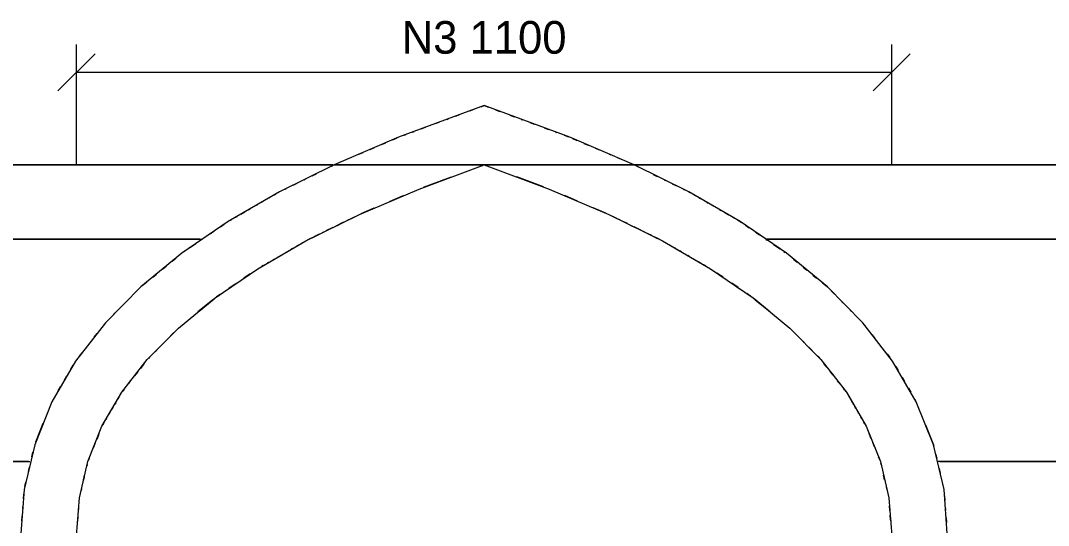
# Model space of a CAD drawing. Header units: metres. Extents: x 10 to 831, y 10 to 584.
# Drawn here: x 289 to 344.5, y 456.6 to 483.8 of the extents above; entities that cross this region are included whole.
import ezdxf
from ezdxf.enums import TextEntityAlignment as Align

# ---------------------------------------------------------------- set-up
doc = ezdxf.new("R2010")
doc.units = ezdxf.units.M
doc.layers.add('DIM', color=1, linetype='Continuous', lineweight=13)
doc.layers.add('VIS', color=8, linetype='Continuous', lineweight=13)

msp = doc.modelspace()

# ---------------------------------------------------------------- linework, layer by layer
at = {"layer": 'DIM'}
for p, q in [((292, 476), (292, 482.5)), ((336, 476), (336, 482.5)), ((291, 480), (293, 482)), ((335, 480), (337, 482)), ((292, 481), (336, 481))]:
    msp.add_line(p, q, dxfattribs=at)
at = {"layer": 'VIS'}
for p, q in [((314, 479.1988), (309.3772, 477.4884)), ((313.2296, 478.9136), (313.4608, 478.9992)), ((313.846, 479.1416), (314, 479.1988)), ((314, 479.1988), (314.2312, 479.1132)), ((318.6228, 477.4884), (314, 479.1988)), ((314, 479.1988), (314, 479.1988)), ((314.6164, 478.9708), (314.8476, 478.8852)), ((311.3804, 478.2296), (311.6116, 478.3152)), ((311.9968, 478.4576), (312.074, 478.486)), ((312.4592, 478.6288), (312.6904, 478.714)), ((315.3868, 478.6856), (315.618, 478.6)), ((316.0032, 478.4576), (316.0804, 478.4292)), ((316.4656, 478.2864), (316.6968, 478.2012)), ((310.1476, 477.7736), (310.2248, 477.802)), ((310.61, 477.9444), (310.8412, 478.03)), ((317.236, 478.0016), (317.4672, 477.916)), ((317.8524, 477.7736), (317.9296, 477.7448)), ((309.3772, 477.4884), (306.0248, 476.0604)), ((308.4628, 477.0988), (308.6916, 477.1964)), ((309.0724, 477.3588), (309.3008, 477.456)), ((309.6852, 477.6024), (309.7624, 477.6308)), ((318.3148, 477.6024), (318.5456, 477.5168)), ((321.9752, 476.0604), (318.6228, 477.4884)), ((318.7752, 477.4236), (319.0036, 477.326)), ((319.3848, 477.164), (319.6132, 477.0664)), ((307.244, 476.5796), (307.4724, 476.6772)), ((307.8532, 476.8392), (308.082, 476.9368)), ((319.9944, 476.9044), (320.2228, 476.8068)), ((320.756, 476.5796), (320.8324, 476.5472)), ((306.0248, 476.0604), (305.9024, 476)), ((306.1772, 476.1252), (306.2536, 476.158)), ((306.6344, 476.32), (306.8628, 476.4176)), ((321.2132, 476.3848), (321.442, 476.2876)), ((321.8228, 476.1252), (321.9752, 476.0604)), ((321.9752, 476.0604), (322.0364, 476.0304)), ((322.0976, 476), (321.9752, 476.0604)), ((305.84, 476), (194, 476)), ((194, 476), (305.92, 476)), ((305.9024, 476), (302.9592, 474.5468)), ((304.7252, 475.4188), (304.946, 475.5276)), ((305.3136, 475.7092), (305.5344, 475.8184)), ((305.7552, 475.9272), (305.8288, 475.9636)), ((314, 476), (305.9024, 476)), ((305.9024, 476), (314, 476)), ((310.486, 474.7), (314, 476)), ((313.8472, 475.9436), (313.7708, 475.9152)), ((313.8472, 475.9436), (313.7708, 475.9152)), ((313.8472, 475.9436), (313.9236, 475.9716)), ((314, 476), (322.0976, 476)), ((322.0976, 476), (314, 476)), ((314, 476), (317.514, 474.7)), ((314, 476), (314, 476)), ((314.1528, 475.9436), (314.0764, 475.9716)), ((314.1528, 475.9436), (314.0764, 475.9716)), ((314.1528, 475.9436), (314.2292, 475.9152)), ((383.8636, 476), (322.092, 476)), ((325.0408, 474.5468), (322.0976, 476)), ((322.172, 476), (383.9436, 476)), ((322.2448, 475.9272), (322.3184, 475.8908)), ((322.5392, 475.782), (322.76, 475.6728)), ((323.1276, 475.4912), (323.3484, 475.3824)), ((303.6948, 474.91), (303.9156, 475.0192)), ((304.2836, 475.2008), (304.3572, 475.2372)), ((312.1668, 475.3216), (310.7152, 474.7848)), ((312.1668, 475.3216), (310.7152, 474.7848)), ((310.7916, 474.8132), (312.2432, 475.35)), ((317.2084, 474.8132), (315.7568, 475.35)), ((317.2084, 474.8132), (315.7568, 475.35)), ((315.8332, 475.3216), (317.2848, 474.7848)), ((323.7164, 475.2008), (323.79, 475.1644)), ((324.158, 474.9828), (324.3784, 474.8736)), ((302.9592, 474.5468), (300.1788, 472.9408)), ((302.6812, 474.386), (302.7508, 474.4264)), ((303.2536, 474.692), (303.3272, 474.7284)), ((307.2776, 473.3332), (310.486, 474.7)), ((308.9584, 474.0492), (309.646, 474.342)), ((317.514, 474.7), (320.7224, 473.3332)), ((319.0416, 474.0492), (318.354, 474.342)), ((319.0416, 474.0492), (318.354, 474.342)), ((324.7464, 474.692), (324.82, 474.6556)), ((325.0408, 474.5468), (325.1104, 474.5064)), ((327.8212, 472.9408), (325.0408, 474.5468)), ((325.3188, 474.386), (325.3884, 474.346)), ((301.708, 473.824), (301.7776, 473.8644)), ((301.986, 473.9848), (302.0556, 474.0248)), ((302.4032, 474.2256), (302.4728, 474.2656)), ((309.5696, 474.3096), (308.882, 474.0168)), ((309.5696, 474.3096), (308.882, 474.0168)), ((318.4304, 474.3096), (319.118, 474.0168)), ((325.5968, 474.2256), (325.6664, 474.1852)), ((326.014, 473.9848), (326.0836, 473.9444)), ((326.292, 473.824), (326.3616, 473.784)), ((300.874, 473.3424), (301.0824, 473.4628)), ((301.2908, 473.5832), (301.3604, 473.6232)), ((304.3752, 471.9), (307.2776, 473.3332)), ((308.0416, 473.6588), (307.3544, 473.366)), ((308.0416, 473.6588), (307.3544, 473.366)), ((307.4304, 473.3984), (308.118, 473.6912)), ((320.5696, 473.3984), (319.882, 473.6912)), ((320.5696, 473.3984), (319.882, 473.6912)), ((319.9584, 473.6588), (320.646, 473.366)), ((320.7224, 473.3332), (323.6252, 471.9)), ((326.7092, 473.5832), (326.7788, 473.5432)), ((326.9872, 473.4228), (327.1956, 473.302)), ((300.1788, 472.9408), (297.6832, 471.2348)), ((299.7628, 472.6564), (299.9708, 472.7988)), ((300.3176, 473.0212), (300.3872, 473.0612)), ((300.596, 473.1816), (300.6652, 473.222)), ((306.3776, 472.8888), (306.0028, 472.7036)), ((306.0776, 472.7408), (306.4528, 472.926)), ((306.262, 472.8316), (306.1892, 472.796)), ((306.6776, 473.0372), (306.6028, 473)), ((306.6776, 473.0372), (306.7528, 473.074)), ((306.9876, 473.19), (306.7696, 473.0824)), ((321.1576, 473.1184), (320.94, 473.226)), ((321.3224, 473.0372), (321.2472, 473.074)), ((321.3224, 473.0372), (321.3972, 473)), ((321.9224, 472.7408), (321.5472, 472.926)), ((321.6224, 472.8888), (321.9972, 472.7036)), ((321.7384, 472.8316), (321.6656, 472.8676)), ((327.4044, 473.1816), (327.4736, 473.1416)), ((327.6824, 473.0212), (327.8212, 472.9408)), ((327.8212, 472.9408), (327.8904, 472.8936)), ((330.3168, 471.2348), (327.8212, 472.9408)), ((328.0984, 472.7512), (328.3064, 472.6092)), ((299.2084, 472.2776), (299.4164, 472.4196)), ((305.0276, 472.2224), (304.6524, 472.0372)), ((304.7276, 472.074), (305.1024, 472.2592)), ((305.1008, 472.2584), (304.8832, 472.1508)), ((305.3276, 472.3704), (305.2528, 472.3332)), ((305.3276, 472.3704), (305.4028, 472.4076)), ((305.8264, 472.6168), (305.4636, 472.4376)), ((322.464, 472.4732), (322.1012, 472.6524)), ((322.6724, 472.3704), (322.5976, 472.4076)), ((322.6724, 472.3704), (322.7476, 472.3332)), ((323.0444, 472.1868), (322.8268, 472.294)), ((323.2724, 472.074), (322.8976, 472.2592)), ((322.9724, 472.2224), (323.3476, 472.0372)), ((328.6532, 472.3724), (328.8612, 472.23)), ((298.6564, 472), (229.4416, 472)), ((229.5216, 472), (298.7364, 472)), ((298.0992, 471.5192), (298.446, 471.756)), ((298.7924, 471.9932), (298.8616, 472.0404)), ((301.778, 470.4), (304.3752, 471.9)), ((303.942, 471.65), (303.87, 471.6084)), ((303.942, 471.65), (303.87, 471.6084)), ((303.942, 471.65), (304.0144, 471.6916)), ((304.2308, 471.8168), (304.1584, 471.7748)), ((304.2308, 471.8168), (304.1584, 471.7748)), ((304.2308, 471.8168), (304.3028, 471.8584)), ((304.6652, 472.0432), (304.4476, 471.936)), ((323.48, 471.9716), (323.262, 472.0792)), ((323.6252, 471.9), (326.2224, 470.4)), ((323.7692, 471.8168), (323.6972, 471.8584)), ((323.7692, 471.8168), (323.6972, 471.8584)), ((323.7692, 471.8168), (323.8416, 471.7748)), ((324.058, 471.65), (323.9856, 471.6916)), ((324.058, 471.65), (323.9856, 471.6916)), ((324.058, 471.65), (324.13, 471.6084)), ((329.2076, 471.9932), (329.2768, 471.9456)), ((383.9132, 472), (329.2636, 472)), ((329.3436, 472), (383.9932, 472)), ((329.6236, 471.7088), (329.97, 471.472)), ((297.6832, 471.2348), (295.4752, 469.4188)), ((297.822, 471.3296), (297.8912, 471.3772)), ((302.932, 471.0668), (302.86, 471.0248)), ((302.932, 471.0668), (302.86, 471.0248)), ((302.932, 471.0668), (303.0044, 471.1084)), ((303.3648, 471.3168), (303.2928, 471.2748)), ((303.3648, 471.3168), (303.2928, 471.2748)), ((303.3648, 471.3168), (303.4372, 471.3584)), ((303.6536, 471.4832), (303.5816, 471.4416)), ((303.6536, 471.4832), (303.5816, 471.4416)), ((303.6536, 471.4832), (303.7256, 471.5252)), ((324.3464, 471.4832), (324.2744, 471.5252)), ((324.3464, 471.4832), (324.2744, 471.5252)), ((324.3464, 471.4832), (324.4188, 471.4416)), ((324.6352, 471.3168), (324.5628, 471.3584)), ((324.6352, 471.3168), (324.5628, 471.3584)), ((324.6352, 471.3168), (324.7072, 471.2748)), ((325.068, 471.0668), (324.9956, 471.1084)), ((325.068, 471.0668), (324.9956, 471.1084)), ((325.068, 471.0668), (325.14, 471.0248)), ((330.178, 471.3296), (330.2476, 471.2824)), ((332.5248, 469.4188), (330.3168, 471.2348)), ((296.644, 470.3804), (296.8388, 470.5404)), ((297.1636, 470.8076), (297.3584, 470.968)), ((302.0664, 470.5668), (301.9944, 470.5248)), ((302.0664, 470.5668), (301.9944, 470.5248)), ((302.0664, 470.5668), (302.1384, 470.6084)), ((302.3548, 470.7332), (302.2828, 470.6916)), ((302.3548, 470.7332), (302.2828, 470.6916)), ((302.3548, 470.7332), (302.4272, 470.7748)), ((302.6436, 470.9), (302.5712, 470.8584)), ((302.6436, 470.9), (302.5712, 470.8584)), ((302.6436, 470.9), (302.7156, 470.9416)), ((325.3564, 470.9), (325.2844, 470.9416)), ((325.3564, 470.9), (325.2844, 470.9416)), ((325.3564, 470.9), (325.4288, 470.8584)), ((325.6452, 470.7332), (325.5728, 470.7748)), ((325.6452, 470.7332), (325.5728, 470.7748)), ((325.6452, 470.7332), (325.7172, 470.6916)), ((325.9336, 470.5668), (325.8616, 470.6084)), ((325.9336, 470.5668), (325.8616, 470.6084)), ((325.9336, 470.5668), (326.0056, 470.5248)), ((330.7064, 470.9144), (330.9012, 470.7544)), ((331.226, 470.4872), (331.4208, 470.3268)), ((296.1248, 469.9532), (296.3196, 470.1132)), ((299.486, 468.8332), (301.778, 470.4)), ((301.3736, 470.1236), (301.0364, 469.8932)), ((301.3736, 470.1236), (301.0364, 469.8932)), ((301.1036, 469.9392), (301.4408, 470.1696)), ((326.2224, 470.4), (328.514, 468.8332)), ((326.8964, 469.9392), (326.5592, 470.1696)), ((326.8964, 469.9392), (326.5592, 470.1696)), ((326.6268, 470.1236), (326.9636, 469.8932)), ((331.7456, 470.06), (331.9404, 469.8996)), ((295.4752, 469.4188), (293.5612, 467.4828)), ((295.1372, 469.0772), (295.4188, 469.362)), ((295.6052, 469.5256), (295.8, 469.686)), ((300.5644, 469.5704), (300.2276, 469.34)), ((300.5644, 469.5704), (300.2276, 469.34)), ((300.2948, 469.3864), (300.632, 469.6168)), ((327.7052, 469.3864), (327.368, 469.6168)), ((327.7052, 469.3864), (327.368, 469.6168)), ((327.4356, 469.5704), (327.7724, 469.34)), ((332.2652, 469.6328), (332.5248, 469.4188)), ((332.5248, 469.4188), (332.9188, 469.0204)), ((334.4388, 467.4828), (332.5248, 469.4188)), ((294.912, 468.8496), (294.9684, 468.9064)), ((297.5, 467.2), (299.486, 468.8332)), ((299.7556, 469.0176), (299.5536, 468.8796)), ((299.7556, 469.0176), (299.5536, 468.8796)), ((299.6208, 468.9256), (299.8232, 469.0636)), ((328.3792, 468.9256), (328.1768, 469.0636)), ((328.3792, 468.9256), (328.1768, 469.0636)), ((328.2444, 469.0176), (328.4464, 468.8796)), ((328.514, 468.8332), (330.5, 467.2)), ((333.088, 468.8496), (333.144, 468.7924)), ((294.462, 468.394), (294.518, 468.4508)), ((294.6872, 468.6216), (294.7432, 468.6788)), ((299.362, 468.7312), (298.5552, 468.0676)), ((299.362, 468.7312), (298.5552, 468.0676)), ((298.6172, 468.1188), (299.424, 468.7824)), ((329.3828, 468.1188), (328.576, 468.7824)), ((329.3828, 468.1188), (328.576, 468.7824)), ((328.638, 468.7312), (329.4448, 468.0676)), ((333.3132, 468.6216), (333.3692, 468.5648)), ((333.5384, 468.394), (333.5944, 468.3368)), ((294.0116, 467.9384), (294.0676, 467.9952)), ((294.2368, 468.166), (294.2928, 468.2232)), ((333.7632, 468.166), (333.8196, 468.1092)), ((333.9884, 467.9384), (334.0448, 467.8812)), ((293.5612, 467.4828), (291.954, 465.418)), ((293.4608, 467.3536), (293.5108, 467.4184)), ((295.8196, 465.5), (297.5, 467.2)), ((330.5, 467.2), (332.1804, 465.5)), ((336.046, 465.418), (334.4388, 467.4828)), ((334.5392, 467.3536), (334.5896, 467.2892)), ((292.9584, 466.7084), (293.1092, 466.902)), ((297.26, 466.9572), (297.08, 466.7748)), ((297.26, 466.9572), (297.08, 466.7748)), ((297.14, 466.8356), (297.32, 467.018)), ((330.86, 466.8356), (330.68, 467.018)), ((330.86, 466.8356), (330.68, 467.018)), ((330.74, 466.9572), (330.92, 466.7748)), ((334.9412, 466.8376), (335.0916, 466.644)), ((292.6572, 466.3212), (292.7072, 466.386)), ((296.4196, 466.1072), (296.2396, 465.9252)), ((296.4196, 466.1072), (296.2396, 465.9252)), ((296.2996, 465.9856), (296.4796, 466.168)), ((296.7796, 466.4716), (296.7196, 466.4108)), ((296.7796, 466.4716), (296.7196, 466.4108)), ((296.7796, 466.4716), (296.8396, 466.532)), ((331.2204, 466.4716), (331.1604, 466.532)), ((331.2204, 466.4716), (331.1604, 466.532)), ((331.2204, 466.4716), (331.2804, 466.4108)), ((331.7004, 465.9856), (331.5204, 466.168)), ((331.7004, 465.9856), (331.5204, 466.168)), ((331.5804, 466.1072), (331.7604, 465.9252)), ((335.3428, 466.3212), (335.3932, 466.2568)), ((292.1548, 465.676), (292.3056, 465.8696)), ((294.4444, 463.7332), (295.8196, 465.5)), ((295.9396, 465.6216), (295.8796, 465.5608)), ((295.9396, 465.6216), (295.8796, 465.5608)), ((295.9396, 465.6216), (295.9996, 465.682)), ((332.0604, 465.6216), (332.0004, 465.682)), ((332.0604, 465.6216), (332.0004, 465.682)), ((332.0604, 465.6216), (332.1204, 465.5608)), ((332.1804, 465.5), (333.5556, 463.7332)), ((335.7448, 465.8052), (335.8952, 465.6116)), ((291.954, 465.418), (290.6732, 463.2224)), ((291.698, 464.9788), (291.826, 465.1984)), ((295.608, 465.2284), (295.4492, 465.0244)), ((295.608, 465.2284), (295.4492, 465.0244)), ((295.502, 465.0924), (295.6608, 465.296)), ((332.498, 465.0924), (332.3392, 465.296)), ((332.498, 465.0924), (332.3392, 465.296)), ((332.392, 465.2284), (332.5508, 465.0244)), ((337.3268, 463.2224), (336.046, 465.418)), ((336.2168, 465.1252), (336.3448, 464.9056)), ((291.3564, 464.3932), (291.4844, 464.6128)), ((295.2908, 464.8204), (295.132, 464.6168)), ((295.2908, 464.8204), (295.132, 464.6168)), ((295.1848, 464.6848), (295.3436, 464.8884)), ((332.8152, 464.6848), (332.6564, 464.8884)), ((332.8152, 464.6848), (332.6564, 464.8884)), ((332.7092, 464.8204), (332.868, 464.6168)), ((336.5584, 464.5396), (336.6864, 464.32)), ((291.0148, 463.808), (291.1428, 464.0272)), ((294.5504, 463.8692), (294.4972, 463.8012)), ((294.5504, 463.8692), (294.4972, 463.8012)), ((294.5504, 463.8692), (294.6032, 463.9372)), ((294.8676, 464.2768), (294.8148, 464.2088)), ((294.8676, 464.2768), (294.8148, 464.2088)), ((294.8676, 464.2768), (294.9204, 464.3448)), ((333.1324, 464.2768), (333.0796, 464.3448)), ((333.1324, 464.2768), (333.0796, 464.3448)), ((333.1324, 464.2768), (333.1852, 464.2088)), ((333.4496, 463.8692), (333.3968, 463.9372)), ((333.4496, 463.8692), (333.3968, 463.9372)), ((333.4496, 463.8692), (333.5028, 463.8012)), ((336.9, 463.9544), (337.028, 463.7348)), ((290.7588, 463.3688), (290.8012, 463.442)), ((293.3752, 461.9), (294.4444, 463.7332)), ((294.28, 463.4512), (294.2388, 463.3808)), ((294.28, 463.4512), (294.2388, 463.3808)), ((294.28, 463.4512), (294.3212, 463.5216)), ((333.5556, 463.7332), (334.6252, 461.9)), ((333.72, 463.4512), (333.6788, 463.5216)), ((333.72, 463.4512), (333.6788, 463.5216)), ((333.72, 463.4512), (333.7612, 463.3808)), ((337.2412, 463.3688), (337.284, 463.2956)), ((290.6732, 463.2224), (289.7416, 460.9052)), ((293.9508, 462.8872), (293.9096, 462.8168)), ((293.9508, 462.8872), (293.9096, 462.8168)), ((293.9508, 462.8872), (293.992, 462.9576)), ((294.1156, 463.1692), (294.0744, 463.0988)), ((294.1156, 463.1692), (294.0744, 463.0988)), ((294.1156, 463.1692), (294.1564, 463.2396)), ((333.8848, 463.1692), (333.8436, 463.2396)), ((333.8848, 463.1692), (333.8436, 463.2396)), ((333.8848, 463.1692), (333.9256, 463.0988)), ((334.0492, 462.8872), (334.008, 462.9576)), ((334.0492, 462.8872), (334.008, 462.9576)), ((334.0492, 462.8872), (334.0904, 462.8168)), ((338.2584, 460.9052), (337.3268, 463.2224)), ((293.622, 462.3232), (293.5808, 462.2524)), ((293.622, 462.3232), (293.5808, 462.2524)), ((293.622, 462.3232), (293.6628, 462.3936)), ((293.7864, 462.6052), (293.7452, 462.5348)), ((293.7864, 462.6052), (293.7452, 462.5348)), ((293.7864, 462.6052), (293.8276, 462.6756)), ((334.2136, 462.6052), (334.1724, 462.6756)), ((334.2136, 462.6052), (334.1724, 462.6756)), ((334.2136, 462.6052), (334.2548, 462.5348)), ((334.3784, 462.3232), (334.3372, 462.3936)), ((334.3784, 462.3232), (334.3372, 462.3936)), ((334.3784, 462.3232), (334.4192, 462.2524)), ((289.804, 461.0596), (290.2076, 462.064)), ((292.6112, 460), (293.3752, 461.9)), ((293.4572, 462.0412), (293.416, 461.9704)), ((293.4572, 462.0412), (293.416, 461.9704)), ((293.4572, 462.0412), (293.4984, 462.1116)), ((334.5428, 462.0412), (334.5016, 462.1116)), ((334.5428, 462.0412), (334.5016, 462.1116)), ((334.5428, 462.0412), (334.584, 461.9704)), ((334.6252, 461.9), (335.3888, 460)), ((337.8236, 461.9864), (338.2584, 460.9052)), ((292.9296, 460.7916), (293.0248, 461.0292)), ((293.184, 461.4248), (293.0884, 461.1876)), ((293.184, 461.4248), (293.0884, 461.1876)), ((293.1204, 461.2668), (293.216, 461.504)), ((334.8796, 461.2668), (334.784, 461.504)), ((334.8796, 461.2668), (334.784, 461.504)), ((334.816, 461.4248), (334.9116, 461.1876)), ((335.0708, 460.7916), (334.9752, 461.0292)), ((335.0708, 460.7916), (334.9752, 461.0292)), ((289.7416, 460.9052), (289.1784, 458.4888)), ((289.5916, 460.2608), (289.648, 460.5024)), ((292.9932, 460.95), (292.8976, 460.7124)), ((292.9932, 460.95), (292.8976, 460.7124)), ((335.0068, 460.95), (335.1024, 460.7124)), ((338.2584, 460.9052), (338.2772, 460.8248)), ((338.8216, 458.4888), (338.2584, 460.9052)), ((289.4048, 460), (273.1336, 460)), ((273.214, 460), (289.4852, 460)), ((292.1528, 458.0332), (292.6112, 460)), ((292.5728, 459.836), (292.592, 459.918)), ((292.6748, 460.1584), (292.6428, 460.0792)), ((292.6748, 460.1584), (292.6428, 460.0792)), ((292.6748, 460.1584), (292.7068, 460.2376)), ((335.3252, 460.1584), (335.2936, 460.2376)), ((335.3252, 460.1584), (335.2936, 460.2376)), ((335.3252, 460.1584), (335.3572, 460.0792)), ((335.3888, 460), (335.8472, 458.0332)), ((335.4272, 459.836), (335.408, 459.918)), ((335.4272, 459.836), (335.408, 459.918)), ((338.3708, 460.422), (338.4272, 460.1804)), ((354.786, 460), (338.5148, 460)), ((338.5952, 460), (354.8664, 460)), ((289.404, 459.4556), (289.46, 459.6972)), ((292.5728, 459.836), (292.554, 459.754)), ((292.5728, 459.836), (292.554, 459.754)), ((335.4272, 459.836), (335.4464, 459.754)), ((338.5588, 459.6164), (338.6148, 459.3748)), ((289.216, 458.65), (289.2724, 458.8916)), ((292.42, 459.1804), (292.3628, 458.9348)), ((292.42, 459.1804), (292.3628, 458.9348)), ((292.382, 459.0168), (292.4392, 459.2624)), ((335.618, 459.0168), (335.5608, 459.2624)), ((335.618, 459.0168), (335.5608, 459.2624)), ((335.58, 459.1804), (335.6372, 458.9348)), ((338.7464, 458.8112), (338.8028, 458.5696)), ((289.1784, 458.4888), (289, 456.1124)), ((292.2672, 458.5248), (292.2484, 458.4432)), ((292.2672, 458.5248), (292.2484, 458.4432)), ((292.2672, 458.5248), (292.2864, 458.6068)), ((335.7328, 458.5248), (335.7136, 458.6068)), ((335.7328, 458.5248), (335.7136, 458.6068)), ((335.7328, 458.5248), (335.7516, 458.4432)), ((339, 456.1124), (338.8216, 458.4888)), ((289.1404, 457.9796), (289.1596, 458.2344)), ((292, 456), (292.1528, 458.0332)), ((335.8472, 458.0332), (336, 456)), ((338.8472, 458.1492), (338.866, 457.8948)), ((289.102, 457.4704), (289.1084, 457.5552)), ((292.1148, 457.5248), (292.0956, 457.2708)), ((292.1148, 457.5248), (292.0956, 457.2708)), ((292.102, 457.3556), (292.1208, 457.6096)), ((335.898, 457.3556), (335.8792, 457.6096)), ((335.898, 457.3556), (335.8792, 457.6096)), ((335.8856, 457.5248), (335.9044, 457.2708)), ((338.898, 457.4704), (338.9044, 457.3856)), ((289.0512, 456.7916), (289.07, 457.046)), ((292.0764, 457.0168), (292.0572, 456.7624)), ((292.0764, 457.0168), (292.0572, 456.7624)), ((292.0636, 456.8472), (292.0828, 457.1012)), ((335.9364, 456.8472), (335.9172, 457.1012)), ((335.9364, 456.8472), (335.9172, 457.1012)), ((335.9236, 457.0168), (335.9428, 456.7624)), ((338.9364, 456.9612), (338.9552, 456.7068))]:
    msp.add_line(p, q, dxfattribs=at)

# ---------------------------------------------------------------- texts
at = {"layer": 'DIM'}
msp.add_text('N3 1100', height=1.76, dxfattribs=at).set_placement((314, 482), align=Align.CENTER)

doc.saveas('drawing.dxf')
